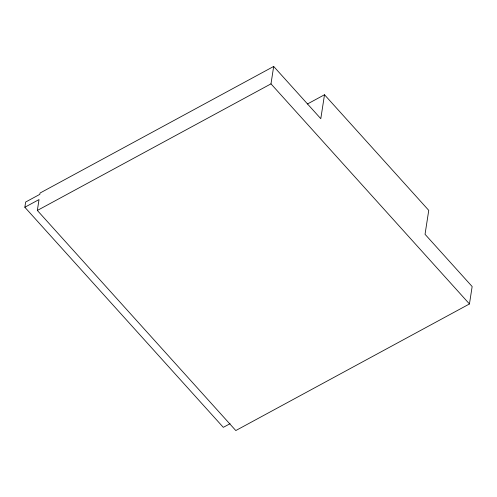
<?xml version="1.0" encoding="UTF-8"?>
<svg xmlns="http://www.w3.org/2000/svg" width="497" height="497" viewBox="0 0 497 497"><rect width="100%" height="100%" fill="white"/><g stroke="black" fill="none" stroke-linecap="round" stroke-linejoin="round"><path stroke-width="0.75" d="M230.061 423.692L223.315 427.352L24.85 207.255L25.658 202.03L39.835 194.352L40.04 193.041L273.685 66.449L320.795 118.69L324.504 94.747L307.469 103.979M324.504 94.747L428.749 210.361L425.041 234.298L472.15 286.545L469.454 303.959L235.802 430.551L37.343 210.455L39.027 199.57L24.85 207.255M469.454 303.959L270.989 83.856L273.685 66.449M37.343 210.455L270.989 83.856"/></g></svg>
